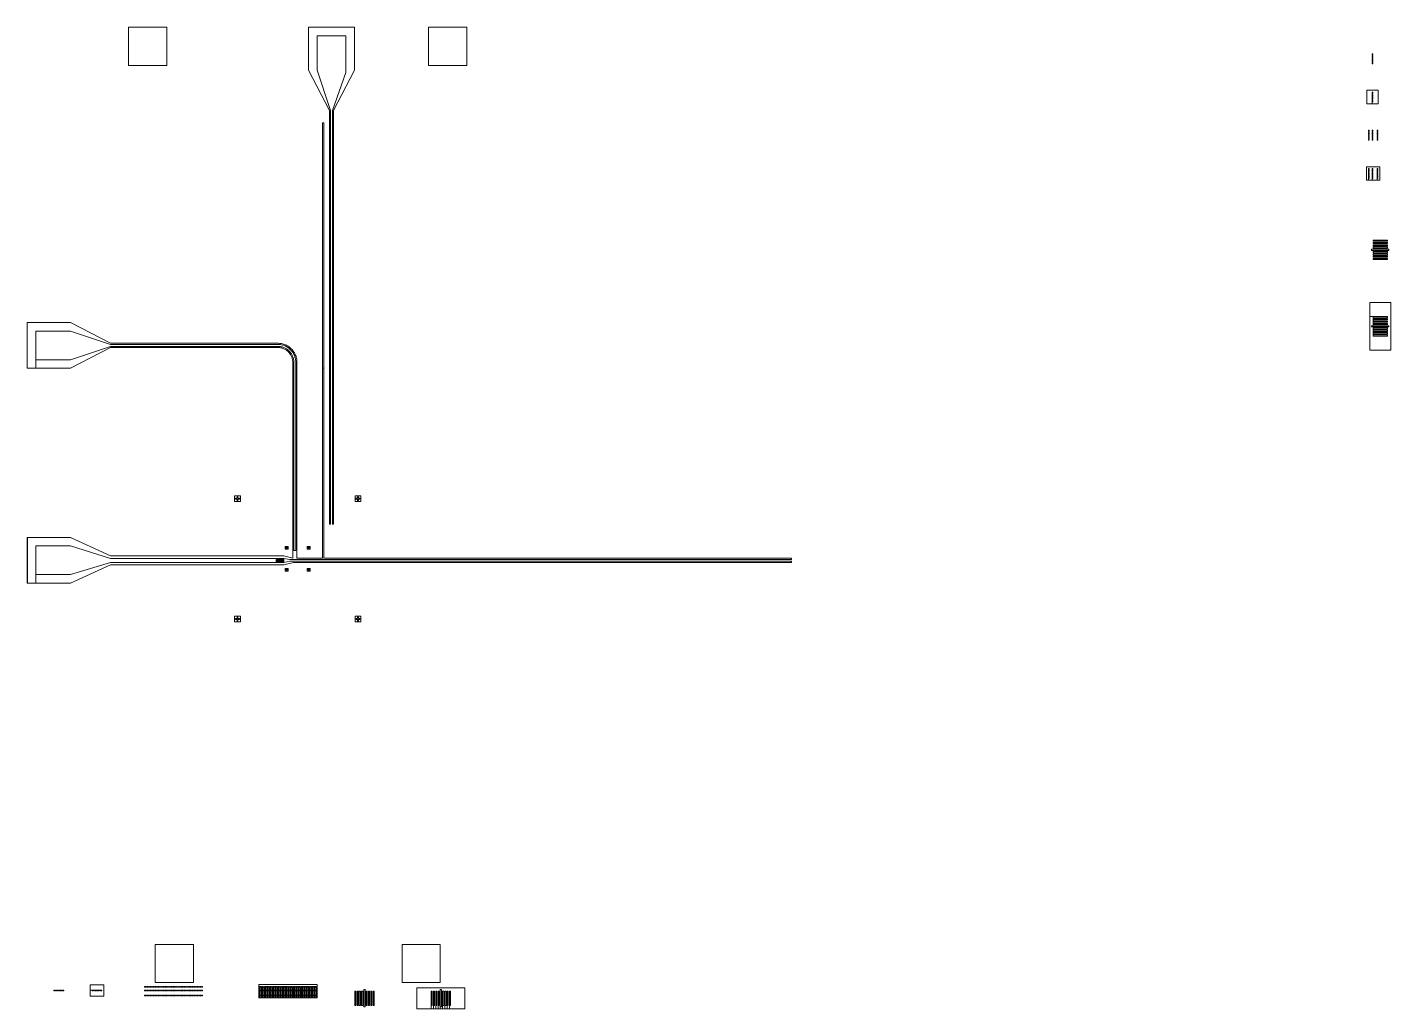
# Model space of a CAD drawing. Extents: x -65500 to 65500, y -72000 to 28218.
# Drawn here: x -37218 to -1532, y 2532 to 28218 of the extents above; entities that cross this region are included whole.
import ezdxf

# ---------------------------------------------------------------- set-up
doc = ezdxf.new("R2010")
doc.units = 0
doc.header["$MEASUREMENT"] = 0
doc.linetypes.add('DCAD_Continuous', pattern=[0])
doc.layers.get('0').update_dxf_attribs({"color": 1, "linetype": 'DCAD_Continuous', "lineweight": 0, "true_color": 0xff0000})

msp = doc.modelspace()

# ---------------------------------------------------------------- linework, layer by layer
at = {"lineweight": 0, "flags": 128}
for points in [[(-34564.895, 27217.5), (-34564.895, 28217.5), (-33564.895, 28217.5), (-33564.895, 27217.5), (-34564.895, 27217.5)], [(-29309.895, 15217.5), (-29309.895, 26042.5), (-29854.895, 27092.5), (-29854.895, 28217.5), (-28654.895, 28217.5), (-28654.895, 27092.5), (-29199.895, 26042.5), (-29199.895, 15217.5), (-29229.895, 15217.5), (-29229.895, 26042.5), (-28879.895, 27037.5), (-28879.895, 27992.5), (-29629.895, 27992.5), (-29629.895, 27092.5), (-29279.895, 26042.5), (-29279.895, 15217.5), (-29309.895, 15217.5)], [(-26714.895, 27217.5), (-26714.895, 28217.5), (-25714.895, 28217.5), (-25714.895, 27217.5), (-26714.895, 27217.5)], [(-2017.5, 27502.5), (-2017.5, 27522.5), (-1997.5, 27522.5), (-1997.5, 27502.5), (-2017.5, 27502.5)], [(-2017.5, 27462.5), (-2017.5, 27482.5), (-1997.5, 27482.5), (-1997.5, 27462.5), (-2017.5, 27462.5)], [(-2017.5, 27422.5), (-2017.5, 27442.5), (-1997.5, 27442.5), (-1997.5, 27422.5), (-2017.5, 27422.5)], [(-2017.5, 27382.5), (-2017.5, 27402.5), (-1997.5, 27402.5), (-1997.5, 27382.5), (-2017.5, 27382.5)], [(-2017.5, 27342.5), (-2017.5, 27362.5), (-1997.5, 27362.5), (-1997.5, 27342.5), (-2017.5, 27342.5)], [(-2017.5, 27302.5), (-2017.5, 27322.5), (-1997.5, 27322.5), (-1997.5, 27302.5), (-2017.5, 27302.5)], [(-2017.5, 27262.5), (-2017.5, 27282.5), (-1997.5, 27282.5), (-1997.5, 27262.5), (-2017.5, 27262.5)], [(-2157.5, 26217.5), (-2157.5, 26567.5), (-1857.5, 26567.5), (-1857.5, 26217.5), (-2017.5, 26217.5), (-2017.5, 26262.5), (-1997.5, 26262.5), (-1997.5, 26282.5), (-2017.5, 26282.5), (-2017.5, 26302.5), (-1997.5, 26302.5), (-1997.5, 26322.5), (-2017.5, 26322.5), (-2017.5, 26342.5), (-1997.5, 26342.5), (-1997.5, 26362.5), (-2017.5, 26362.5), (-2017.5, 26382.5), (-1997.5, 26382.5), (-1997.5, 26402.5), (-2017.5, 26402.5), (-2017.5, 26422.5), (-1997.5, 26422.5), (-1997.5, 26442.5), (-2017.5, 26442.5), (-2017.5, 26462.5), (-1997.5, 26462.5), (-1997.5, 26482.5), (-2017.5, 26482.5), (-2017.5, 26502.5), (-1997.5, 26502.5), (-1997.5, 26522.5), (-2017.5, 26522.5), (-2017.5, 26217.5), (-2157.5, 26217.5)], [(-29489.895, 19292.5), (-29489.895, 25717.5), (-29459.895, 25717.5), (-29459.895, 19292.5), (-29489.895, 19292.5)], [(-2117.5, 25502.5), (-2117.5, 25522.5), (-2097.5, 25522.5), (-2097.5, 25502.5), (-2117.5, 25502.5)], [(-2117.5, 25462.5), (-2117.5, 25482.5), (-2097.5, 25482.5), (-2097.5, 25462.5), (-2117.5, 25462.5)], [(-2117.5, 25422.5), (-2117.5, 25442.5), (-2097.5, 25442.5), (-2097.5, 25422.5), (-2117.5, 25422.5)], [(-2117.5, 25382.5), (-2117.5, 25402.5), (-2097.5, 25402.5), (-2097.5, 25382.5), (-2117.5, 25382.5)], [(-2117.5, 25342.5), (-2117.5, 25362.5), (-2097.5, 25362.5), (-2097.5, 25342.5), (-2117.5, 25342.5)], [(-2017.5, 25502.5), (-2017.5, 25522.5), (-1997.5, 25522.5), (-1997.5, 25502.5), (-2017.5, 25502.5)], [(-2017.5, 25462.5), (-2017.5, 25482.5), (-1997.5, 25482.5), (-1997.5, 25462.5), (-2017.5, 25462.5)], [(-2017.5, 25422.5), (-2017.5, 25442.5), (-1997.5, 25442.5), (-1997.5, 25422.5), (-2017.5, 25422.5)], [(-2017.5, 25382.5), (-2017.5, 25402.5), (-1997.5, 25402.5), (-1997.5, 25382.5), (-2017.5, 25382.5)], [(-2017.5, 25342.5), (-2017.5, 25362.5), (-1997.5, 25362.5), (-1997.5, 25342.5), (-2017.5, 25342.5)], [(-1887.5, 25502.5), (-1887.5, 25522.5), (-1867.5, 25522.5), (-1867.5, 25502.5), (-1887.5, 25502.5)], [(-1887.5, 25462.5), (-1887.5, 25482.5), (-1867.5, 25482.5), (-1867.5, 25462.5), (-1887.5, 25462.5)], [(-1887.5, 25422.5), (-1887.5, 25442.5), (-1867.5, 25442.5), (-1867.5, 25422.5), (-1887.5, 25422.5)], [(-1887.5, 25382.5), (-1887.5, 25402.5), (-1867.5, 25402.5), (-1867.5, 25382.5), (-1887.5, 25382.5)], [(-1887.5, 25342.5), (-1887.5, 25362.5), (-1867.5, 25362.5), (-1867.5, 25342.5), (-1887.5, 25342.5)], [(-2117.5, 25302.5), (-2117.5, 25322.5), (-2097.5, 25322.5), (-2097.5, 25302.5), (-2117.5, 25302.5)], [(-2117.5, 25262.5), (-2117.5, 25282.5), (-2097.5, 25282.5), (-2097.5, 25262.5), (-2117.5, 25262.5)], [(-2017.5, 25302.5), (-2017.5, 25322.5), (-1997.5, 25322.5), (-1997.5, 25302.5), (-2017.5, 25302.5)], [(-2017.5, 25262.5), (-2017.5, 25282.5), (-1997.5, 25282.5), (-1997.5, 25262.5), (-2017.5, 25262.5)], [(-1887.5, 25302.5), (-1887.5, 25322.5), (-1867.5, 25322.5), (-1867.5, 25302.5), (-1887.5, 25302.5)], [(-1887.5, 25262.5), (-1887.5, 25282.5), (-1867.5, 25282.5), (-1867.5, 25262.5), (-1887.5, 25262.5)], [(-2167.5, 24217.5), (-2167.5, 24567.5), (-1817.5, 24567.5), (-1817.5, 24217.5), (-1887.5, 24217.5), (-1887.5, 24262.5), (-1867.5, 24262.5), (-1867.5, 24282.5), (-1887.5, 24282.5), (-1887.5, 24302.5), (-1867.5, 24302.5), (-1867.5, 24322.5), (-1887.5, 24322.5), (-1887.5, 24342.5), (-1867.5, 24342.5), (-1867.5, 24362.5), (-1887.5, 24362.5), (-1887.5, 24382.5), (-1867.5, 24382.5), (-1867.5, 24402.5), (-1887.5, 24402.5), (-1887.5, 24422.5), (-1867.5, 24422.5), (-1867.5, 24442.5), (-1887.5, 24442.5), (-1887.5, 24462.5), (-1867.5, 24462.5), (-1867.5, 24482.5), (-1887.5, 24482.5), (-1887.5, 24502.5), (-1867.5, 24502.5), (-1867.5, 24522.5), (-1887.5, 24522.5), (-1887.5, 24217.5), (-2017.5, 24217.5), (-2017.5, 24262.5), (-1997.5, 24262.5), (-1997.5, 24282.5), (-2017.5, 24282.5), (-2017.5, 24302.5), (-1997.5, 24302.5), (-1997.5, 24322.5), (-2017.5, 24322.5), (-2017.5, 24342.5), (-1997.5, 24342.5), (-1997.5, 24362.5), (-2017.5, 24362.5), (-2017.5, 24382.5), (-1997.5, 24382.5), (-1997.5, 24402.5), (-2017.5, 24402.5), (-2017.5, 24422.5), (-1997.5, 24422.5), (-1997.5, 24442.5), (-2017.5, 24442.5), (-2017.5, 24462.5), (-1997.5, 24462.5), (-1997.5, 24482.5), (-2017.5, 24482.5), (-2017.5, 24502.5), (-1997.5, 24502.5), (-1997.5, 24522.5), (-2017.5, 24522.5), (-2017.5, 24217.5), (-2117.5, 24217.5), (-2117.5, 24262.5), (-2097.5, 24262.5), (-2097.5, 24282.5), (-2117.5, 24282.5), (-2117.5, 24302.5), (-2097.5, 24302.5), (-2097.5, 24322.5), (-2117.5, 24322.5), (-2117.5, 24342.5), (-2097.5, 24342.5), (-2097.5, 24362.5), (-2117.5, 24362.5), (-2117.5, 24382.5), (-2097.5, 24382.5), (-2097.5, 24402.5), (-2117.5, 24402.5), (-2117.5, 24422.5), (-2097.5, 24422.5), (-2097.5, 24442.5), (-2117.5, 24442.5), (-2117.5, 24462.5), (-2097.5, 24462.5), (-2097.5, 24482.5), (-2117.5, 24482.5), (-2117.5, 24502.5), (-2097.5, 24502.5), (-2097.5, 24522.5), (-2117.5, 24522.5), (-2117.5, 24217.5), (-2167.5, 24217.5)], [(-1995, 22617.5), (-1995, 22647.5), (-1620, 22647.5), (-1620, 22617.5), (-1995, 22617.5)], [(-1995, 22557.5), (-1995, 22587.5), (-1620, 22587.5), (-1620, 22557.5), (-1995, 22557.5)], [(-1995, 22497.5), (-1995, 22527.5), (-1620, 22527.5), (-1620, 22497.5), (-1995, 22497.5)], [(-2032.5, 22377.5), (-2032.5, 22407.5), (-1582.5, 22407.5), (-1582.5, 22377.5), (-2032.5, 22377.5)], [(-1995, 22437.5), (-1995, 22467.5), (-1620, 22467.5), (-1620, 22437.5), (-1995, 22437.5)], [(-1995, 22317.5), (-1995, 22347.5), (-1620, 22347.5), (-1620, 22317.5), (-1995, 22317.5)], [(-1995, 22257.5), (-1995, 22287.5), (-1620, 22287.5), (-1620, 22257.5), (-1995, 22257.5)], [(-1995, 22197.5), (-1995, 22227.5), (-1620, 22227.5), (-1620, 22197.5), (-1995, 22197.5)], [(-1995, 22137.5), (-1995, 22167.5), (-1620, 22167.5), (-1620, 22137.5), (-1995, 22137.5)], [(-2082.5, 19767.5), (-2082.5, 20647.5), (-1995, 20647.5), (-1995, 20407.5), (-2032.5, 20407.5), (-2032.5, 20377.5), (-1995, 20377.5), (-1995, 20137.5), (-1620, 20137.5), (-1620, 20167.5), (-1995, 20167.5), (-1995, 20197.5), (-1620, 20197.5), (-1620, 20227.5), (-1995, 20227.5), (-1995, 20257.5), (-1620, 20257.5), (-1620, 20287.5), (-1995, 20287.5), (-1995, 20317.5), (-1620, 20317.5), (-1620, 20347.5), (-1995, 20347.5), (-1995, 20377.5), (-1582.5, 20377.5), (-1582.5, 20407.5), (-1995, 20407.5), (-1995, 20437.5), (-1620, 20437.5), (-1620, 20467.5), (-1995, 20467.5), (-1995, 20497.5), (-1620, 20497.5), (-1620, 20527.5), (-1995, 20527.5), (-1995, 20557.5), (-1620, 20557.5), (-1620, 20587.5), (-1995, 20587.5), (-1995, 20617.5), (-1620, 20617.5), (-1620, 20647.5), (-2082.5, 20647.5), (-2082.5, 21017.5), (-1532.5, 21017.5), (-1532.5, 19767.5), (-2082.5, 19767.5)], [(-37217.5, 19292.5), (-37217.5, 20492.5), (-36089.895, 20492.5), (-35039.895, 19947.5), (-30664.895, 19947.5), (-30640.27, 19947.445), (-30613.705, 19945.715), (-30587.27, 19942.565), (-30561.04, 19938.02), (-30535.09, 19932.08), (-30509.495, 19924.77), (-30484.32, 19916.105), (-30459.645, 19906.12), (-30435.54, 19894.83), (-30412.065, 19882.27), (-30389.295, 19868.485), (-30367.29, 19853.505), (-30346.11, 19837.375), (-30325.82, 19820.14), (-30306.48, 19801.85), (-30288.14, 19782.56), (-30270.85, 19762.315), (-30254.66, 19741.18), (-30239.62, 19719.215), (-30225.77, 19696.485), (-30213.155, 19673.045), (-30201.8, 19648.965), (-30191.74, 19624.32), (-30183.01, 19599.17), (-30175.63, 19573.595), (-30169.625, 19547.66), (-30165.005, 19521.44), (-30161.785, 19495.015), (-30159.98, 19468.46), (-30159.895, 19442.5), (-30159.895, 19292.5), (-30189.895, 19292.5), (-30189.895, 19437.5), (-30190.03, 19462.525), (-30191.495, 19487.505), (-30194.285, 19512.37), (-30198.4, 19537.055), (-30203.82, 19561.485), (-30210.53, 19585.59), (-30218.52, 19609.305), (-30227.755, 19632.56), (-30238.215, 19655.29), (-30249.875, 19677.435), (-30262.69, 19698.925), (-30276.635, 19719.7), (-30291.665, 19739.71), (-30307.74, 19758.885), (-30324.81, 19777.18), (-30342.835, 19794.545), (-30361.75, 19810.92), (-30381.515, 19826.265), (-30402.07, 19840.54), (-30423.355, 19853.7), (-30445.31, 19865.71), (-30467.87, 19876.53), (-30490.975, 19886.135), (-30514.56, 19894.5), (-30538.555, 19901.595), (-30562.895, 19907.405), (-30587.51, 19911.91), (-30612.33, 19915.1), (-30637.285, 19916.96), (-30659.895, 19917.5), (-35039.895, 19917.5), (-36089.895, 20267.5), (-36989.895, 20267.5), (-36989.895, 19292.5), (-37217.5, 19292.5)], [(-36989.895, 19292.5), (-36989.895, 19517.5), (-36089.895, 19517.5), (-35039.895, 19867.5), (-30659.895, 19867.5), (-30638.6, 19866.965), (-30616.305, 19865.245), (-30594.135, 19862.34), (-30572.15, 19858.255), (-30550.415, 19853.01), (-30528.985, 19846.615), (-30507.93, 19839.09), (-30487.305, 19830.455), (-30467.165, 19820.73), (-30447.575, 19809.95), (-30428.585, 19798.145), (-30410.25, 19785.34), (-30392.625, 19771.585), (-30375.755, 19756.905), (-30359.69, 19741.35), (-30344.475, 19724.96), (-30330.155, 19707.79), (-30316.77, 19689.875), (-30304.355, 19671.275), (-30292.95, 19652.045), (-30282.585, 19632.23), (-30273.285, 19611.895), (-30265.085, 19591.09), (-30258, 19569.88), (-30252.055, 19548.325), (-30247.27, 19526.48), (-30243.65, 19504.415), (-30241.21, 19482.185), (-30239.96, 19459.86), (-30239.895, 19437.5), (-30239.895, 19292.5), (-30269.895, 19292.5), (-30269.895, 19437.5), (-30269.92, 19458.62), (-30271.085, 19479.71), (-30273.39, 19500.705), (-30276.83, 19521.545), (-30281.395, 19542.17), (-30287.07, 19562.515), (-30293.835, 19582.525), (-30301.675, 19602.14), (-30310.565, 19621.3), (-30320.48, 19639.95), (-30331.39, 19658.035), (-30343.26, 19675.505), (-30356.06, 19692.305), (-30369.755, 19708.39), (-30384.295, 19723.705), (-30399.645, 19738.215), (-30415.76, 19751.87), (-30432.59, 19764.635), (-30450.085, 19776.47), (-30468.195, 19787.34), (-30486.865, 19797.21), (-30506.045, 19806.06), (-30525.675, 19813.855), (-30545.7, 19820.58), (-30566.06, 19826.205), (-30586.69, 19830.725), (-30607.54, 19834.12), (-30628.54, 19836.38), (-30649.63, 19837.5), (-35039.895, 19837.5), (-36089.895, 19292.5), (-36989.895, 19292.5)], [(-37214.895, 13667.5), (-37214.895, 14867.5), (-36089.895, 14867.5), (-35039.895, 14382.5), (-30499.895, 14382.5), (-30269.895, 14322.5), (-30269.895, 19292.5), (-30239.895, 19292.5), (-30239.895, 14522.5), (-30189.895, 14522.5), (-30189.895, 19292.5), (-30159.895, 19292.5), (-30159.895, 14322.5), (-29489.895, 14322.5), (-29489.895, 19292.5), (-29459.895, 19292.5), (-29459.895, 14322.5), (-17217.5, 14322.5), (-17217.5, 14292.5), (-30349.895, 14292.5), (-30499.895, 14317.5), (-30689.895, 14317.5), (-30689.895, 14302.5), (-30499.895, 14302.5), (-30499.895, 14257.5), (-30689.895, 14257.5), (-30689.895, 14242.5), (-30499.895, 14242.5), (-30499.895, 14212.5), (-30349.895, 14242.5), (-17217.5, 14242.5), (-17217.5, 14212.5), (-30249.895, 14212.5), (-30499.895, 14147.5), (-35039.895, 14147.5), (-36089.895, 13667.5), (-36989.895, 13667.5), (-36989.895, 13892.5), (-36089.895, 13892.5), (-35039.895, 14212.5), (-30514.895, 14212.5), (-30514.895, 14227.5), (-30704.895, 14227.5), (-30704.895, 14272.5), (-30514.895, 14272.5), (-30514.895, 14287.5), (-30704.895, 14287.5), (-30704.895, 14317.5), (-35039.895, 14317.5), (-36089.895, 14642.5), (-36989.895, 14642.5), (-36989.895, 13667.5), (-37214.895, 13667.5)], [(-31789.895, 15807.5), (-31789.895, 15957.5), (-31639.895, 15957.5), (-31639.895, 15807.5), (-31727.395, 15807.5), (-31727.395, 15832.5), (-31702.395, 15832.5), (-31702.395, 15870), (-31664.895, 15870), (-31664.895, 15895), (-31702.395, 15895), (-31702.395, 15932.5), (-31727.395, 15932.5), (-31727.395, 15895), (-31764.895, 15895), (-31764.895, 15870), (-31727.395, 15870), (-31727.395, 15807.5), (-31789.895, 15807.5)], [(-28639.895, 15807.5), (-28639.895, 15957.5), (-28489.895, 15957.5), (-28489.895, 15807.5), (-28577.395, 15807.5), (-28577.395, 15832.5), (-28552.395, 15832.5), (-28552.395, 15870), (-28514.895, 15870), (-28514.895, 15895), (-28552.395, 15895), (-28552.395, 15932.5), (-28577.395, 15932.5), (-28577.395, 15895), (-28614.895, 15895), (-28614.895, 15870), (-28577.395, 15870), (-28577.395, 15807.5), (-28639.895, 15807.5)], [(-37217.5, 13667.5), (-37217.5, 14867.5), (-37214.895, 14867.5), (-37214.895, 13667.5), (-37217.5, 13667.5)], [(-30464.895, 14557.5), (-30464.895, 14632.5), (-30389.895, 14632.5), (-30389.895, 14557.5), (-30432.395, 14557.5), (-30432.395, 14570), (-30422.395, 14570), (-30422.395, 14590), (-30402.395, 14590), (-30402.395, 14600), (-30422.395, 14600), (-30422.395, 14620), (-30432.395, 14620), (-30432.395, 14600), (-30452.395, 14600), (-30452.395, 14590), (-30432.395, 14590), (-30432.395, 14557.5), (-30464.895, 14557.5)], [(-29889.895, 14557.5), (-29889.895, 14632.5), (-29814.895, 14632.5), (-29814.895, 14557.5), (-29857.395, 14557.5), (-29857.395, 14570), (-29847.395, 14570), (-29847.395, 14590), (-29827.395, 14590), (-29827.395, 14600), (-29847.395, 14600), (-29847.395, 14620), (-29857.395, 14620), (-29857.395, 14600), (-29877.395, 14600), (-29877.395, 14590), (-29857.395, 14590), (-29857.395, 14557.5), (-29889.895, 14557.5)], [(-30464.895, 13982.5), (-30464.895, 14057.5), (-30389.895, 14057.5), (-30389.895, 13982.5), (-30432.395, 13982.5), (-30432.395, 13995), (-30422.395, 13995), (-30422.395, 14015), (-30402.395, 14015), (-30402.395, 14025), (-30422.395, 14025), (-30422.395, 14045), (-30432.395, 14045), (-30432.395, 14025), (-30452.395, 14025), (-30452.395, 14015), (-30432.395, 14015), (-30432.395, 13982.5), (-30464.895, 13982.5)], [(-29889.895, 13982.5), (-29889.895, 14057.5), (-29814.895, 14057.5), (-29814.895, 13982.5), (-29857.395, 13982.5), (-29857.395, 13995), (-29847.395, 13995), (-29847.395, 14015), (-29827.395, 14015), (-29827.395, 14025), (-29847.395, 14025), (-29847.395, 14045), (-29857.395, 14045), (-29857.395, 14025), (-29877.395, 14025), (-29877.395, 14015), (-29857.395, 14015), (-29857.395, 13982.5), (-29889.895, 13982.5)], [(-31789.88, 12657.5), (-31789.895, 12807.5), (-31639.895, 12807.5), (-31639.895, 12657.5), (-31727.395, 12657.5), (-31727.395, 12682.5), (-31702.395, 12682.5), (-31702.395, 12720), (-31664.895, 12720), (-31664.895, 12745), (-31702.395, 12745), (-31702.395, 12782.5), (-31727.395, 12782.5), (-31727.395, 12745), (-31764.895, 12745), (-31764.895, 12720), (-31727.395, 12720), (-31727.395, 12657.5), (-31789.88, 12657.5)], [(-28639.895, 12657.5), (-28639.895, 12807.5), (-28489.895, 12807.5), (-28489.895, 12657.5), (-28577.395, 12657.5), (-28577.395, 12680), (-28552.395, 12680), (-28552.395, 12720), (-28514.895, 12720), (-28514.895, 12745), (-28552.395, 12745), (-28552.395, 12782.5), (-28577.395, 12782.5), (-28577.395, 12745), (-28612.395, 12745), (-28612.395, 12720), (-28577.395, 12720), (-28577.395, 12657.5), (-28639.895, 12657.5)], [(-33869.895, 3217.5), (-33869.895, 4217.5), (-32869.895, 4217.5), (-32869.895, 3217.5), (-33869.895, 3217.5)], [(-27409.895, 3217.5), (-27409.895, 4217.5), (-26409.895, 4217.5), (-26409.895, 3217.5), (-27409.895, 3217.5)], [(-36522.5, 2997.5), (-36522.5, 3017.5), (-36502.5, 3017.5), (-36502.5, 2997.5), (-36522.5, 2997.5)], [(-36482.5, 2997.5), (-36482.5, 3017.5), (-36462.5, 3017.5), (-36462.5, 2997.5), (-36482.5, 2997.5)], [(-36442.5, 2997.5), (-36442.5, 3017.5), (-36422.5, 3017.5), (-36422.5, 2997.5), (-36442.5, 2997.5)], [(-36402.5, 2997.5), (-36402.5, 3017.5), (-36382.5, 3017.5), (-36382.5, 2997.5), (-36402.5, 2997.5)], [(-36362.5, 2997.5), (-36362.5, 3017.5), (-36342.5, 3017.5), (-36342.5, 2997.5), (-36362.5, 2997.5)], [(-36322.5, 2997.5), (-36322.5, 3017.5), (-36302.5, 3017.5), (-36302.5, 2997.5), (-36322.5, 2997.5)], [(-36282.5, 2997.5), (-36282.5, 3017.5), (-36262.5, 3017.5), (-36262.5, 2997.5), (-36282.5, 2997.5)], [(-35567.5, 2857.5), (-35567.5, 3017.5), (-35522.5, 3017.5), (-35522.5, 2997.5), (-35502.5, 2997.5), (-35502.5, 3017.5), (-35482.5, 3017.5), (-35482.5, 2997.5), (-35462.5, 2997.5), (-35462.5, 3017.5), (-35442.5, 3017.5), (-35442.5, 2997.5), (-35422.5, 2997.5), (-35422.5, 3017.5), (-35402.5, 3017.5), (-35402.5, 2997.5), (-35382.5, 2997.5), (-35382.5, 3017.5), (-35362.5, 3017.5), (-35362.5, 2997.5), (-35342.5, 2997.5), (-35342.5, 3017.5), (-35322.5, 3017.5), (-35322.5, 2997.5), (-35302.5, 2997.5), (-35302.5, 3017.5), (-35282.5, 3017.5), (-35282.5, 2997.5), (-35262.5, 2997.5), (-35262.5, 3017.5), (-35567.5, 3017.5), (-35567.5, 3157.5), (-35217.5, 3157.5), (-35217.5, 2857.5), (-35567.5, 2857.5)], [(-34150, 3097.5), (-34150, 3117.5), (-34135, 3117.5), (-34135, 3097.5), (-34150, 3097.5)], [(-34150, 2997.5), (-34150, 3017.5), (-34135, 3017.5), (-34135, 2997.5), (-34150, 2997.5)], [(-34150, 2867.5), (-34150, 2887.5), (-34135, 2887.5), (-34135, 2867.5), (-34150, 2867.5)], [(-34120, 3097.5), (-34120, 3117.5), (-34105, 3117.5), (-34105, 3097.5), (-34120, 3097.5)], [(-34120, 2997.5), (-34120, 3017.5), (-34105, 3017.5), (-34105, 2997.5), (-34120, 2997.5)], [(-34120, 2867.5), (-34120, 2887.5), (-34105, 2887.5), (-34105, 2867.5), (-34120, 2867.5)], [(-34090, 3097.5), (-34090, 3117.5), (-34075, 3117.5), (-34075, 3097.5), (-34090, 3097.5)], [(-34090, 2997.5), (-34090, 3017.5), (-34075, 3017.5), (-34075, 2997.5), (-34090, 2997.5)], [(-34090, 2867.5), (-34090, 2887.5), (-34075, 2887.5), (-34075, 2867.5), (-34090, 2867.5)], [(-34060, 3097.5), (-34060, 3117.5), (-34045, 3117.5), (-34045, 3097.5), (-34060, 3097.5)], [(-34060, 2997.5), (-34060, 3017.5), (-34045, 3017.5), (-34045, 2997.5), (-34060, 2997.5)], [(-34060, 2867.5), (-34060, 2887.5), (-34045, 2887.5), (-34045, 2867.5), (-34060, 2867.5)], [(-34030, 3097.5), (-34030, 3117.5), (-34015, 3117.5), (-34015, 3097.5), (-34030, 3097.5)], [(-34030, 2997.5), (-34030, 3017.5), (-34015, 3017.5), (-34015, 2997.5), (-34030, 2997.5)], [(-34030, 2867.5), (-34030, 2887.5), (-34015, 2887.5), (-34015, 2867.5), (-34030, 2867.5)], [(-34000, 3097.5), (-34000, 3117.5), (-33985, 3117.5), (-33985, 3097.5), (-34000, 3097.5)], [(-34000, 2997.5), (-34000, 3017.5), (-33985, 3017.5), (-33985, 2997.5), (-34000, 2997.5)], [(-34000, 2867.5), (-34000, 2887.5), (-33985, 2887.5), (-33985, 2867.5), (-34000, 2867.5)], [(-33970, 3097.5), (-33970, 3117.5), (-33955, 3117.5), (-33955, 3097.5), (-33970, 3097.5)], [(-33970, 2997.5), (-33970, 3017.5), (-33955, 3017.5), (-33955, 2997.5), (-33970, 2997.5)], [(-33970, 2867.5), (-33970, 2887.5), (-33955, 2887.5), (-33955, 2867.5), (-33970, 2867.5)], [(-33940, 3097.5), (-33940, 3117.5), (-33925, 3117.5), (-33925, 3097.5), (-33940, 3097.5)], [(-33940, 2997.5), (-33940, 3017.5), (-33925, 3017.5), (-33925, 2997.5), (-33940, 2997.5)], [(-33940, 2867.5), (-33940, 2887.5), (-33925, 2887.5), (-33925, 2867.5), (-33940, 2867.5)], [(-33910, 3097.5), (-33910, 3117.5), (-33895, 3117.5), (-33895, 3097.5), (-33910, 3097.5)], [(-33910, 2997.5), (-33910, 3017.5), (-33895, 3017.5), (-33895, 2997.5), (-33910, 2997.5)], [(-33910, 2867.5), (-33910, 2887.5), (-33895, 2887.5), (-33895, 2867.5), (-33910, 2867.5)], [(-33880, 3097.5), (-33880, 3117.5), (-33865, 3117.5), (-33865, 3097.5), (-33880, 3097.5)], [(-33880, 2997.5), (-33880, 3017.5), (-33865, 3017.5), (-33865, 2997.5), (-33880, 2997.5)], [(-33880, 2867.5), (-33880, 2887.5), (-33865, 2887.5), (-33865, 2867.5), (-33880, 2867.5)], [(-33850, 3097.5), (-33850, 3117.5), (-33835, 3117.5), (-33835, 3097.5), (-33850, 3097.5)], [(-33850, 2997.5), (-33850, 3017.5), (-33835, 3017.5), (-33835, 2997.5), (-33850, 2997.5)], [(-33850, 2867.5), (-33850, 2887.5), (-33835, 2887.5), (-33835, 2867.5), (-33850, 2867.5)], [(-33820, 3097.5), (-33820, 3117.5), (-33805, 3117.5), (-33805, 3097.5), (-33820, 3097.5)], [(-33820, 2997.5), (-33820, 3017.5), (-33805, 3017.5), (-33805, 2997.5), (-33820, 2997.5)], [(-33820, 2867.5), (-33820, 2887.5), (-33805, 2887.5), (-33805, 2867.5), (-33820, 2867.5)], [(-33790, 3097.5), (-33790, 3117.5), (-33775, 3117.5), (-33775, 3097.5), (-33790, 3097.5)], [(-33790, 2997.5), (-33790, 3017.5), (-33775, 3017.5), (-33775, 2997.5), (-33790, 2997.5)], [(-33790, 2867.5), (-33790, 2887.5), (-33775, 2887.5), (-33775, 2867.5), (-33790, 2867.5)], [(-33760, 3097.5), (-33760, 3117.5), (-33745, 3117.5), (-33745, 3097.5), (-33760, 3097.5)], [(-33760, 2997.5), (-33760, 3017.5), (-33745, 3017.5), (-33745, 2997.5), (-33760, 2997.5)], [(-33760, 2867.5), (-33760, 2887.5), (-33745, 2887.5), (-33745, 2867.5), (-33760, 2867.5)], [(-33730, 3097.5), (-33730, 3117.5), (-33715, 3117.5), (-33715, 3097.5), (-33730, 3097.5)], [(-33730, 2997.5), (-33730, 3017.5), (-33715, 3017.5), (-33715, 2997.5), (-33730, 2997.5)], [(-33730, 2867.5), (-33730, 2887.5), (-33715, 2887.5), (-33715, 2867.5), (-33730, 2867.5)], [(-33700, 3097.5), (-33700, 3117.5), (-33685, 3117.5), (-33685, 3097.5), (-33700, 3097.5)], [(-33700, 2997.5), (-33700, 3017.5), (-33685, 3017.5), (-33685, 2997.5), (-33700, 2997.5)], [(-33700, 2867.5), (-33700, 2887.5), (-33685, 2887.5), (-33685, 2867.5), (-33700, 2867.5)], [(-33670, 3097.5), (-33670, 3117.5), (-33655, 3117.5), (-33655, 3097.5), (-33670, 3097.5)], [(-33670, 2997.5), (-33670, 3017.5), (-33655, 3017.5), (-33655, 2997.5), (-33670, 2997.5)], [(-33670, 2867.5), (-33670, 2887.5), (-33655, 2887.5), (-33655, 2867.5), (-33670, 2867.5)], [(-33640, 3097.5), (-33640, 3117.5), (-33625, 3117.5), (-33625, 3097.5), (-33640, 3097.5)], [(-33640, 2997.5), (-33640, 3017.5), (-33625, 3017.5), (-33625, 2997.5), (-33640, 2997.5)], [(-33640, 2867.5), (-33640, 2887.5), (-33625, 2887.5), (-33625, 2867.5), (-33640, 2867.5)], [(-33610, 3097.5), (-33610, 3117.5), (-33595, 3117.5), (-33595, 3097.5), (-33610, 3097.5)], [(-33610, 2997.5), (-33610, 3017.5), (-33595, 3017.5), (-33595, 2997.5), (-33610, 2997.5)], [(-33610, 2867.5), (-33610, 2887.5), (-33595, 2887.5), (-33595, 2867.5), (-33610, 2867.5)], [(-33580, 3097.5), (-33580, 3117.5), (-33565, 3117.5), (-33565, 3097.5), (-33580, 3097.5)], [(-33580, 2997.5), (-33580, 3017.5), (-33565, 3017.5), (-33565, 2997.5), (-33580, 2997.5)], [(-33580, 2867.5), (-33580, 2887.5), (-33565, 2887.5), (-33565, 2867.5), (-33580, 2867.5)], [(-33550, 3097.5), (-33550, 3117.5), (-33535, 3117.5), (-33535, 3097.5), (-33550, 3097.5)], [(-33550, 2997.5), (-33550, 3017.5), (-33535, 3017.5), (-33535, 2997.5), (-33550, 2997.5)], [(-33550, 2867.5), (-33550, 2887.5), (-33535, 2887.5), (-33535, 2867.5), (-33550, 2867.5)], [(-33520, 3097.5), (-33520, 3117.5), (-33505, 3117.5), (-33505, 3097.5), (-33520, 3097.5)], [(-33520, 2997.5), (-33520, 3017.5), (-33505, 3017.5), (-33505, 2997.5), (-33520, 2997.5)], [(-33520, 2867.5), (-33520, 2887.5), (-33505, 2887.5), (-33505, 2867.5), (-33520, 2867.5)], [(-33490, 3097.5), (-33490, 3117.5), (-33475, 3117.5), (-33475, 3097.5), (-33490, 3097.5)], [(-33490, 2997.5), (-33490, 3017.5), (-33475, 3017.5), (-33475, 2997.5), (-33490, 2997.5)], [(-33490, 2867.5), (-33490, 2887.5), (-33475, 2887.5), (-33475, 2867.5), (-33490, 2867.5)], [(-33460, 3097.5), (-33460, 3117.5), (-33445, 3117.5), (-33445, 3097.5), (-33460, 3097.5)], [(-33460, 2997.5), (-33460, 3017.5), (-33445, 3017.5), (-33445, 2997.5), (-33460, 2997.5)], [(-33460, 2867.5), (-33460, 2887.5), (-33445, 2887.5), (-33445, 2867.5), (-33460, 2867.5)], [(-33430, 3097.5), (-33430, 3117.5), (-33415, 3117.5), (-33415, 3097.5), (-33430, 3097.5)], [(-33430, 2997.5), (-33430, 3017.5), (-33415, 3017.5), (-33415, 2997.5), (-33430, 2997.5)], [(-33430, 2867.5), (-33430, 2887.5), (-33415, 2887.5), (-33415, 2867.5), (-33430, 2867.5)], [(-33400, 3097.5), (-33400, 3117.5), (-33385, 3117.5), (-33385, 3097.5), (-33400, 3097.5)], [(-33400, 2997.5), (-33400, 3017.5), (-33385, 3017.5), (-33385, 2997.5), (-33400, 2997.5)], [(-33400, 2867.5), (-33400, 2887.5), (-33385, 2887.5), (-33385, 2867.5), (-33400, 2867.5)], [(-33370, 3097.5), (-33370, 3117.5), (-33355, 3117.5), (-33355, 3097.5), (-33370, 3097.5)], [(-33370, 2997.5), (-33370, 3017.5), (-33355, 3017.5), (-33355, 2997.5), (-33370, 2997.5)], [(-33370, 2867.5), (-33370, 2887.5), (-33355, 2887.5), (-33355, 2867.5), (-33370, 2867.5)], [(-33340, 3097.5), (-33340, 3117.5), (-33325, 3117.5), (-33325, 3097.5), (-33340, 3097.5)], [(-33340, 2997.5), (-33340, 3017.5), (-33325, 3017.5), (-33325, 2997.5), (-33340, 2997.5)], [(-33340, 2867.5), (-33340, 2887.5), (-33325, 2887.5), (-33325, 2867.5), (-33340, 2867.5)], [(-33310, 3097.5), (-33310, 3117.5), (-33295, 3117.5), (-33295, 3097.5), (-33310, 3097.5)], [(-33310, 2997.5), (-33310, 3017.5), (-33295, 3017.5), (-33295, 2997.5), (-33310, 2997.5)], [(-33310, 2867.5), (-33310, 2887.5), (-33295, 2887.5), (-33295, 2867.5), (-33310, 2867.5)], [(-33280, 3097.5), (-33280, 3117.5), (-33265, 3117.5), (-33265, 3097.5), (-33280, 3097.5)], [(-33280, 2997.5), (-33280, 3017.5), (-33265, 3017.5), (-33265, 2997.5), (-33280, 2997.5)], [(-33280, 2867.5), (-33280, 2887.5), (-33265, 2887.5), (-33265, 2867.5), (-33280, 2867.5)], [(-33250, 3097.5), (-33250, 3117.5), (-33235, 3117.5), (-33235, 3097.5), (-33250, 3097.5)], [(-33250, 2997.5), (-33250, 3017.5), (-33235, 3017.5), (-33235, 2997.5), (-33250, 2997.5)], [(-33250, 2867.5), (-33250, 2887.5), (-33235, 2887.5), (-33235, 2867.5), (-33250, 2867.5)], [(-33220, 3097.5), (-33220, 3117.5), (-33205, 3117.5), (-33205, 3097.5), (-33220, 3097.5)], [(-33220, 2997.5), (-33220, 3017.5), (-33205, 3017.5), (-33205, 2997.5), (-33220, 2997.5)], [(-33220, 2867.5), (-33220, 2887.5), (-33205, 2887.5), (-33205, 2867.5), (-33220, 2867.5)], [(-33190, 3097.5), (-33190, 3117.5), (-33175, 3117.5), (-33175, 3097.5), (-33190, 3097.5)], [(-33190, 2997.5), (-33190, 3017.5), (-33175, 3017.5), (-33175, 2997.5), (-33190, 2997.5)], [(-33190, 2867.5), (-33190, 2887.5), (-33175, 2887.5), (-33175, 2867.5), (-33190, 2867.5)], [(-33160, 3097.5), (-33160, 3117.5), (-33145, 3117.5), (-33145, 3097.5), (-33160, 3097.5)], [(-33160, 2997.5), (-33160, 3017.5), (-33145, 3017.5), (-33145, 2997.5), (-33160, 2997.5)], [(-33160, 2867.5), (-33160, 2887.5), (-33145, 2887.5), (-33145, 2867.5), (-33160, 2867.5)], [(-33130, 3097.5), (-33130, 3117.5), (-33115, 3117.5), (-33115, 3097.5), (-33130, 3097.5)], [(-33130, 2997.5), (-33130, 3017.5), (-33115, 3017.5), (-33115, 2997.5), (-33130, 2997.5)], [(-33130, 2867.5), (-33130, 2887.5), (-33115, 2887.5), (-33115, 2867.5), (-33130, 2867.5)], [(-33100, 3097.5), (-33100, 3117.5), (-33085, 3117.5), (-33085, 3097.5), (-33100, 3097.5)], [(-33100, 2997.5), (-33100, 3017.5), (-33085, 3017.5), (-33085, 2997.5), (-33100, 2997.5)], [(-33100, 2867.5), (-33100, 2887.5), (-33085, 2887.5), (-33085, 2867.5), (-33100, 2867.5)], [(-33070, 3097.5), (-33070, 3117.5), (-33055, 3117.5), (-33055, 3097.5), (-33070, 3097.5)], [(-33070, 2997.5), (-33070, 3017.5), (-33055, 3017.5), (-33055, 2997.5), (-33070, 2997.5)], [(-33070, 2867.5), (-33070, 2887.5), (-33055, 2887.5), (-33055, 2867.5), (-33070, 2867.5)], [(-33040, 3097.5), (-33040, 3117.5), (-33025, 3117.5), (-33025, 3097.5), (-33040, 3097.5)], [(-33040, 2997.5), (-33040, 3017.5), (-33025, 3017.5), (-33025, 2997.5), (-33040, 2997.5)], [(-33040, 2867.5), (-33040, 2887.5), (-33025, 2887.5), (-33025, 2867.5), (-33040, 2867.5)], [(-33010, 3097.5), (-33010, 3117.5), (-32995, 3117.5), (-32995, 3097.5), (-33010, 3097.5)], [(-33010, 2997.5), (-33010, 3017.5), (-32995, 3017.5), (-32995, 2997.5), (-33010, 2997.5)], [(-33010, 2867.5), (-33010, 2887.5), (-32995, 2887.5), (-32995, 2867.5), (-33010, 2867.5)], [(-32980, 3097.5), (-32980, 3117.5), (-32965, 3117.5), (-32965, 3097.5), (-32980, 3097.5)], [(-32980, 2997.5), (-32980, 3017.5), (-32965, 3017.5), (-32965, 2997.5), (-32980, 2997.5)], [(-32980, 2867.5), (-32980, 2887.5), (-32965, 2887.5), (-32965, 2867.5), (-32980, 2867.5)], [(-32950, 3097.5), (-32950, 3117.5), (-32935, 3117.5), (-32935, 3097.5), (-32950, 3097.5)], [(-32950, 2997.5), (-32950, 3017.5), (-32935, 3017.5), (-32935, 2997.5), (-32950, 2997.5)], [(-32950, 2867.5), (-32950, 2887.5), (-32935, 2887.5), (-32935, 2867.5), (-32950, 2867.5)], [(-32920, 3097.5), (-32920, 3117.5), (-32905, 3117.5), (-32905, 3097.5), (-32920, 3097.5)], [(-32920, 2997.5), (-32920, 3017.5), (-32905, 3017.5), (-32905, 2997.5), (-32920, 2997.5)], [(-32920, 2867.5), (-32920, 2887.5), (-32905, 2887.5), (-32905, 2867.5), (-32920, 2867.5)], [(-32890, 3097.5), (-32890, 3117.5), (-32875, 3117.5), (-32875, 3097.5), (-32890, 3097.5)], [(-32890, 2997.5), (-32890, 3017.5), (-32875, 3017.5), (-32875, 2997.5), (-32890, 2997.5)], [(-32890, 2867.5), (-32890, 2887.5), (-32875, 2887.5), (-32875, 2867.5), (-32890, 2867.5)], [(-32860, 3097.5), (-32860, 3117.5), (-32845, 3117.5), (-32845, 3097.5), (-32860, 3097.5)], [(-32860, 2997.5), (-32860, 3017.5), (-32845, 3017.5), (-32845, 2997.5), (-32860, 2997.5)], [(-32860, 2867.5), (-32860, 2887.5), (-32845, 2887.5), (-32845, 2867.5), (-32860, 2867.5)], [(-32830, 3097.5), (-32830, 3117.5), (-32815, 3117.5), (-32815, 3097.5), (-32830, 3097.5)], [(-32830, 2997.5), (-32830, 3017.5), (-32815, 3017.5), (-32815, 2997.5), (-32830, 2997.5)], [(-32830, 2867.5), (-32830, 2887.5), (-32815, 2887.5), (-32815, 2867.5), (-32830, 2867.5)], [(-32800, 3097.5), (-32800, 3117.5), (-32785, 3117.5), (-32785, 3097.5), (-32800, 3097.5)], [(-32800, 2997.5), (-32800, 3017.5), (-32785, 3017.5), (-32785, 2997.5), (-32800, 2997.5)], [(-32800, 2867.5), (-32800, 2887.5), (-32785, 2887.5), (-32785, 2867.5), (-32800, 2867.5)], [(-32770, 3097.5), (-32770, 3117.5), (-32755, 3117.5), (-32755, 3097.5), (-32770, 3097.5)], [(-32770, 2997.5), (-32770, 3017.5), (-32755, 3017.5), (-32755, 2997.5), (-32770, 2997.5)], [(-32770, 2867.5), (-32770, 2887.5), (-32755, 2887.5), (-32755, 2867.5), (-32770, 2867.5)], [(-32740, 3097.5), (-32740, 3117.5), (-32725, 3117.5), (-32725, 3097.5), (-32740, 3097.5)], [(-32740, 2997.5), (-32740, 3017.5), (-32725, 3017.5), (-32725, 2997.5), (-32740, 2997.5)], [(-32740, 2867.5), (-32740, 2887.5), (-32725, 2887.5), (-32725, 2867.5), (-32740, 2867.5)], [(-32710, 3097.5), (-32710, 3117.5), (-32695, 3117.5), (-32695, 3097.5), (-32710, 3097.5)], [(-32710, 2997.5), (-32710, 3017.5), (-32695, 3017.5), (-32695, 2997.5), (-32710, 2997.5)], [(-32710, 2867.5), (-32710, 2887.5), (-32695, 2887.5), (-32695, 2867.5), (-32710, 2867.5)], [(-32680, 3097.5), (-32680, 3117.5), (-32665, 3117.5), (-32665, 3097.5), (-32680, 3097.5)], [(-32680, 2997.5), (-32680, 3017.5), (-32665, 3017.5), (-32665, 2997.5), (-32680, 2997.5)], [(-32680, 2867.5), (-32680, 2887.5), (-32665, 2887.5), (-32665, 2867.5), (-32680, 2867.5)], [(-32650, 3097.5), (-32650, 3117.5), (-32635, 3117.5), (-32635, 3097.5), (-32650, 3097.5)], [(-32650, 2997.5), (-32650, 3017.5), (-32635, 3017.5), (-32635, 2997.5), (-32650, 2997.5)], [(-32650, 2867.5), (-32650, 2887.5), (-32635, 2887.5), (-32635, 2867.5), (-32650, 2867.5)], [(-31157.5, 2817.5), (-31157.5, 3167.5), (-29627.5, 3167.5), (-29627.5, 2817.5), (-29650, 2817.5), (-29650, 2867.5), (-29635, 2867.5), (-29635, 2887.5), (-29650, 2887.5), (-29650, 2997.5), (-29635, 2997.5), (-29635, 3017.5), (-29650, 3017.5), (-29650, 3097.5), (-29635, 3097.5), (-29635, 3117.5), (-29650, 3117.5), (-29650, 2817.5), (-29680, 2817.5), (-29680, 2867.5), (-29665, 2867.5), (-29665, 2887.5), (-29680, 2887.5), (-29680, 2997.5), (-29665, 2997.5), (-29665, 3017.5), (-29680, 3017.5), (-29680, 3097.5), (-29665, 3097.5), (-29665, 3117.5), (-29680, 3117.5), (-29680, 2817.5), (-29710, 2817.5), (-29710, 2867.5), (-29695, 2867.5), (-29695, 2887.5), (-29710, 2887.5), (-29710, 2997.5), (-29695, 2997.5), (-29695, 3017.5), (-29710, 3017.5), (-29710, 3097.5), (-29695, 3097.5), (-29695, 3117.5), (-29710, 3117.5), (-29710, 2817.5), (-29740, 2817.5), (-29740, 2867.5), (-29725, 2867.5), (-29725, 2887.5), (-29740, 2887.5), (-29740, 2997.5), (-29725, 2997.5), (-29725, 3017.5), (-29740, 3017.5), (-29740, 3097.5), (-29725, 3097.5), (-29725, 3117.5), (-29740, 3117.5), (-29740, 2817.5), (-29770, 2817.5), (-29770, 2867.5), (-29755, 2867.5), (-29755, 2887.5), (-29770, 2887.5), (-29770, 2997.5), (-29755, 2997.5), (-29755, 3017.5), (-29770, 3017.5), (-29770, 3097.5), (-29755, 3097.5), (-29755, 3117.5), (-29770, 3117.5), (-29770, 2817.5), (-29800, 2817.5), (-29800, 2867.5), (-29785, 2867.5), (-29785, 2887.5), (-29800, 2887.5), (-29800, 2997.5), (-29785, 2997.5), (-29785, 3017.5), (-29800, 3017.5), (-29800, 3097.5), (-29785, 3097.5), (-29785, 3117.5), (-29800, 3117.5), (-29800, 2817.5), (-29830, 2817.5), (-29830, 2867.5), (-29815, 2867.5), (-29815, 2887.5), (-29830, 2887.5), (-29830, 2997.5), (-29815, 2997.5), (-29815, 3017.5), (-29830, 3017.5), (-29830, 3097.5), (-29815, 3097.5), (-29815, 3117.5), (-29830, 3117.5), (-29830, 2817.5), (-29860, 2817.5), (-29860, 2867.5), (-29845, 2867.5), (-29845, 2887.5), (-29860, 2887.5), (-29860, 2997.5), (-29845, 2997.5), (-29845, 3017.5), (-29860, 3017.5), (-29860, 3097.5), (-29845, 3097.5), (-29845, 3117.5), (-29860, 3117.5), (-29860, 2817.5), (-29890, 2817.5), (-29890, 2867.5), (-29875, 2867.5), (-29875, 2887.5), (-29890, 2887.5), (-29890, 2997.5), (-29875, 2997.5), (-29875, 3017.5), (-29890, 3017.5), (-29890, 3097.5), (-29875, 3097.5), (-29875, 3117.5), (-29890, 3117.5), (-29890, 2817.5), (-29920, 2817.5), (-29920, 2867.5), (-29905, 2867.5), (-29905, 2887.5), (-29920, 2887.5), (-29920, 2997.5), (-29905, 2997.5), (-29905, 3017.5), (-29920, 3017.5), (-29920, 3097.5), (-29905, 3097.5), (-29905, 3117.5), (-29920, 3117.5), (-29920, 2817.5), (-29950, 2817.5), (-29950, 2867.5), (-29935, 2867.5), (-29935, 2887.5), (-29950, 2887.5), (-29950, 2997.5), (-29935, 2997.5), (-29935, 3017.5), (-29950, 3017.5), (-29950, 3097.5), (-29935, 3097.5), (-29935, 3117.5), (-29950, 3117.5), (-29950, 2817.5), (-29980, 2817.5), (-29980, 2867.5), (-29965, 2867.5), (-29965, 2887.5), (-29980, 2887.5), (-29980, 2997.5), (-29965, 2997.5), (-29965, 3017.5), (-29980, 3017.5), (-29980, 3097.5), (-29965, 3097.5), (-29965, 3117.5), (-29980, 3117.5), (-29980, 2817.5), (-30010, 2817.5), (-30010, 2867.5), (-29995, 2867.5), (-29995, 2887.5), (-30010, 2887.5), (-30010, 2997.5), (-29995, 2997.5), (-29995, 3017.5), (-30010, 3017.5), (-30010, 3097.5), (-29995, 3097.5), (-29995, 3117.5), (-30010, 3117.5), (-30010, 2817.5), (-30040, 2817.5), (-30040, 2867.5), (-30025, 2867.5), (-30025, 2887.5), (-30040, 2887.5), (-30040, 2997.5), (-30025, 2997.5), (-30025, 3017.5), (-30040, 3017.5), (-30040, 3097.5), (-30025, 3097.5), (-30025, 3117.5), (-30040, 3117.5), (-30040, 2817.5), (-30070, 2817.5), (-30070, 2867.5), (-30055, 2867.5), (-30055, 2887.5), (-30070, 2887.5), (-30070, 2997.5), (-30055, 2997.5), (-30055, 3017.5), (-30070, 3017.5), (-30070, 3097.5), (-30055, 3097.5), (-30055, 3117.5), (-30070, 3117.5), (-30070, 2817.5), (-30100, 2817.5), (-30100, 2867.5), (-30085, 2867.5), (-30085, 2887.5), (-30100, 2887.5), (-30100, 2997.5), (-30085, 2997.5), (-30085, 3017.5), (-30100, 3017.5), (-30100, 3097.5), (-30085, 3097.5), (-30085, 3117.5), (-30100, 3117.5), (-30100, 2817.5), (-30130, 2817.5), (-30130, 2867.5), (-30115, 2867.5), (-30115, 2887.5), (-30130, 2887.5), (-30130, 2997.5), (-30115, 2997.5), (-30115, 3017.5), (-30130, 3017.5), (-30130, 3097.5), (-30115, 3097.5), (-30115, 3117.5), (-30130, 3117.5), (-30130, 2817.5), (-30160, 2817.5), (-30160, 2867.5), (-30145, 2867.5), (-30145, 2887.5), (-30160, 2887.5), (-30160, 2997.5), (-30145, 2997.5), (-30145, 3017.5), (-30160, 3017.5), (-30160, 3097.5), (-30145, 3097.5), (-30145, 3117.5), (-30160, 3117.5), (-30160, 2817.5), (-30190, 2817.5), (-30190, 2867.5), (-30175, 2867.5), (-30175, 2887.5), (-30190, 2887.5), (-30190, 2997.5), (-30175, 2997.5), (-30175, 3017.5), (-30190, 3017.5), (-30190, 3097.5), (-30175, 3097.5), (-30175, 3117.5), (-30190, 3117.5), (-30190, 2817.5), (-30220, 2817.5), (-30220, 2867.5), (-30205, 2867.5), (-30205, 2887.5), (-30220, 2887.5), (-30220, 2997.5), (-30205, 2997.5), (-30205, 3017.5), (-30220, 3017.5), (-30220, 3097.5), (-30205, 3097.5), (-30205, 3117.5), (-30220, 3117.5), (-30220, 2817.5), (-30250, 2817.5), (-30250, 2867.5), (-30235, 2867.5), (-30235, 2887.5), (-30250, 2887.5), (-30250, 2997.5), (-30235, 2997.5), (-30235, 3017.5), (-30250, 3017.5), (-30250, 3097.5), (-30235, 3097.5), (-30235, 3117.5), (-30250, 3117.5), (-30250, 2817.5), (-30280, 2817.5), (-30280, 2867.5), (-30265, 2867.5), (-30265, 2887.5), (-30280, 2887.5), (-30280, 2997.5), (-30265, 2997.5), (-30265, 3017.5), (-30280, 3017.5), (-30280, 3097.5), (-30265, 3097.5), (-30265, 3117.5), (-30280, 3117.5), (-30280, 2817.5), (-30310, 2817.5), (-30310, 2867.5), (-30295, 2867.5), (-30295, 2887.5), (-30310, 2887.5), (-30310, 2997.5), (-30295, 2997.5), (-30295, 3017.5), (-30310, 3017.5), (-30310, 3097.5), (-30295, 3097.5), (-30295, 3117.5), (-30310, 3117.5), (-30310, 2817.5), (-30340, 2817.5), (-30340, 2867.5), (-30325, 2867.5), (-30325, 2887.5), (-30340, 2887.5), (-30340, 2997.5), (-30325, 2997.5), (-30325, 3017.5), (-30340, 3017.5), (-30340, 3097.5), (-30325, 3097.5), (-30325, 3117.5), (-30340, 3117.5), (-30340, 2817.5), (-30370, 2817.5), (-30370, 2867.5), (-30355, 2867.5), (-30355, 2887.5), (-30370, 2887.5), (-30370, 2997.5), (-30355, 2997.5), (-30355, 3017.5), (-30370, 3017.5), (-30370, 3097.5), (-30355, 3097.5), (-30355, 3117.5), (-30370, 3117.5), (-30370, 2817.5), (-30400, 2817.5), (-30400, 2867.5), (-30385, 2867.5), (-30385, 2887.5), (-30400, 2887.5), (-30400, 2997.5), (-30385, 2997.5), (-30385, 3017.5), (-30400, 3017.5), (-30400, 3097.5), (-30385, 3097.5), (-30385, 3117.5), (-30400, 3117.5), (-30400, 2817.5), (-30430, 2817.5), (-30430, 2867.5), (-30415, 2867.5), (-30415, 2887.5), (-30430, 2887.5), (-30430, 2997.5), (-30415, 2997.5), (-30415, 3017.5), (-30430, 3017.5), (-30430, 3097.5), (-30415, 3097.5), (-30415, 3117.5), (-30430, 3117.5), (-30430, 2817.5), (-30460, 2817.5), (-30460, 2867.5), (-30445, 2867.5), (-30445, 2887.5), (-30460, 2887.5), (-30460, 2997.5), (-30445, 2997.5), (-30445, 3017.5), (-30460, 3017.5), (-30460, 3097.5), (-30445, 3097.5), (-30445, 3117.5), (-30460, 3117.5), (-30460, 2817.5), (-30490, 2817.5), (-30490, 2867.5), (-30475, 2867.5), (-30475, 2887.5), (-30490, 2887.5), (-30490, 2997.5), (-30475, 2997.5), (-30475, 3017.5), (-30490, 3017.5), (-30490, 3097.5), (-30475, 3097.5), (-30475, 3117.5), (-30490, 3117.5), (-30490, 2817.5), (-30520, 2817.5), (-30520, 2867.5), (-30505, 2867.5), (-30505, 2887.5), (-30520, 2887.5), (-30520, 2997.5), (-30505, 2997.5), (-30505, 3017.5), (-30520, 3017.5), (-30520, 3097.5), (-30505, 3097.5), (-30505, 3117.5), (-30520, 3117.5), (-30520, 2817.5), (-30550, 2817.5), (-30550, 2867.5), (-30535, 2867.5), (-30535, 2887.5), (-30550, 2887.5), (-30550, 2997.5), (-30535, 2997.5), (-30535, 3017.5), (-30550, 3017.5), (-30550, 3097.5), (-30535, 3097.5), (-30535, 3117.5), (-30550, 3117.5), (-30550, 2817.5), (-30580, 2817.5), (-30580, 2867.5), (-30565, 2867.5), (-30565, 2887.5), (-30580, 2887.5), (-30580, 2997.5), (-30565, 2997.5), (-30565, 3017.5), (-30580, 3017.5), (-30580, 3097.5), (-30565, 3097.5), (-30565, 3117.5), (-30580, 3117.5), (-30580, 2817.5), (-30610, 2817.5), (-30610, 2867.5), (-30595, 2867.5), (-30595, 2887.5), (-30610, 2887.5), (-30610, 2997.5), (-30595, 2997.5), (-30595, 3017.5), (-30610, 3017.5), (-30610, 3097.5), (-30595, 3097.5), (-30595, 3117.5), (-30610, 3117.5), (-30610, 2817.5), (-30640, 2817.5), (-30640, 2867.5), (-30625, 2867.5), (-30625, 2887.5), (-30640, 2887.5), (-30640, 2997.5), (-30625, 2997.5), (-30625, 3017.5), (-30640, 3017.5), (-30640, 3097.5), (-30625, 3097.5), (-30625, 3117.5), (-30640, 3117.5), (-30640, 2817.5), (-30670, 2817.5), (-30670, 2867.5), (-30655, 2867.5), (-30655, 2887.5), (-30670, 2887.5), (-30670, 2997.5), (-30655, 2997.5), (-30655, 3017.5), (-30670, 3017.5), (-30670, 3097.5), (-30655, 3097.5), (-30655, 3117.5), (-30670, 3117.5), (-30670, 2817.5), (-30700, 2817.5), (-30700, 2867.5), (-30685, 2867.5), (-30685, 2887.5), (-30700, 2887.5), (-30700, 2997.5), (-30685, 2997.5), (-30685, 3017.5), (-30700, 3017.5), (-30700, 3097.5), (-30685, 3097.5), (-30685, 3117.5), (-30700, 3117.5), (-30700, 2817.5), (-30730, 2817.5), (-30730, 2867.5), (-30715, 2867.5), (-30715, 2887.5), (-30730, 2887.5), (-30730, 2997.5), (-30715, 2997.5), (-30715, 3017.5), (-30730, 3017.5), (-30730, 3097.5), (-30715, 3097.5), (-30715, 3117.5), (-30730, 3117.5), (-30730, 2817.5), (-30760, 2817.5), (-30760, 2867.5), (-30745, 2867.5), (-30745, 2887.5), (-30760, 2887.5), (-30760, 2997.5), (-30745, 2997.5), (-30745, 3017.5), (-30760, 3017.5), (-30760, 3097.5), (-30745, 3097.5), (-30745, 3117.5), (-30760, 3117.5), (-30760, 2817.5), (-30790, 2817.5), (-30790, 2867.5), (-30775, 2867.5), (-30775, 2887.5), (-30790, 2887.5), (-30790, 2997.5), (-30775, 2997.5), (-30775, 3017.5), (-30790, 3017.5), (-30790, 3097.5), (-30775, 3097.5), (-30775, 3117.5), (-30790, 3117.5), (-30790, 2817.5), (-30820, 2817.5), (-30820, 2867.5), (-30805, 2867.5), (-30805, 2887.5), (-30820, 2887.5), (-30820, 2997.5), (-30805, 2997.5), (-30805, 3017.5), (-30820, 3017.5), (-30820, 3097.5), (-30805, 3097.5), (-30805, 3117.5), (-30820, 3117.5), (-30820, 2817.5), (-30850, 2817.5), (-30850, 2867.5), (-30835, 2867.5), (-30835, 2887.5), (-30850, 2887.5), (-30850, 2997.5), (-30835, 2997.5), (-30835, 3017.5), (-30850, 3017.5), (-30850, 3097.5), (-30835, 3097.5), (-30835, 3117.5), (-30850, 3117.5), (-30850, 2817.5), (-30880, 2817.5), (-30880, 2867.5), (-30865, 2867.5), (-30865, 2887.5), (-30880, 2887.5), (-30880, 2997.5), (-30865, 2997.5), (-30865, 3017.5), (-30880, 3017.5), (-30880, 3097.5), (-30865, 3097.5), (-30865, 3117.5), (-30880, 3117.5), (-30880, 2817.5), (-30910, 2817.5), (-30910, 2867.5), (-30895, 2867.5), (-30895, 2887.5), (-30910, 2887.5), (-30910, 2997.5), (-30895, 2997.5), (-30895, 3017.5), (-30910, 3017.5), (-30910, 3097.5), (-30895, 3097.5), (-30895, 3117.5), (-30910, 3117.5), (-30910, 2817.5), (-30940, 2817.5), (-30940, 2867.5), (-30925, 2867.5), (-30925, 2887.5), (-30940, 2887.5), (-30940, 2997.5), (-30925, 2997.5), (-30925, 3017.5), (-30940, 3017.5), (-30940, 3097.5), (-30925, 3097.5), (-30925, 3117.5), (-30940, 3117.5), (-30940, 2817.5), (-30970, 2817.5), (-30970, 2867.5), (-30955, 2867.5), (-30955, 2887.5), (-30970, 2887.5), (-30970, 2997.5), (-30955, 2997.5), (-30955, 3017.5), (-30970, 3017.5), (-30970, 3097.5), (-30955, 3097.5), (-30955, 3117.5), (-30970, 3117.5), (-30970, 2817.5), (-31000, 2817.5), (-31000, 2867.5), (-30985, 2867.5), (-30985, 2887.5), (-31000, 2887.5), (-31000, 2997.5), (-30985, 2997.5), (-30985, 3017.5), (-31000, 3017.5), (-31000, 3097.5), (-30985, 3097.5), (-30985, 3117.5), (-31000, 3117.5), (-31000, 2817.5), (-31030, 2817.5), (-31030, 2867.5), (-31015, 2867.5), (-31015, 2887.5), (-31030, 2887.5), (-31030, 2997.5), (-31015, 2997.5), (-31015, 3017.5), (-31030, 3017.5), (-31030, 3097.5), (-31015, 3097.5), (-31015, 3117.5), (-31030, 3117.5), (-31030, 2817.5), (-31060, 2817.5), (-31060, 2867.5), (-31045, 2867.5), (-31045, 2887.5), (-31060, 2887.5), (-31060, 2997.5), (-31045, 2997.5), (-31045, 3017.5), (-31060, 3017.5), (-31060, 3097.5), (-31045, 3097.5), (-31045, 3117.5), (-31060, 3117.5), (-31060, 2817.5), (-31090, 2817.5), (-31090, 2867.5), (-31075, 2867.5), (-31075, 2887.5), (-31090, 2887.5), (-31090, 2997.5), (-31075, 2997.5), (-31075, 3017.5), (-31090, 3017.5), (-31090, 3097.5), (-31075, 3097.5), (-31075, 3117.5), (-31090, 3117.5), (-31090, 2817.5), (-31120, 2817.5), (-31120, 2867.5), (-31105, 2867.5), (-31105, 2887.5), (-31120, 2887.5), (-31120, 2997.5), (-31105, 2997.5), (-31105, 3017.5), (-31120, 3017.5), (-31120, 3097.5), (-31105, 3097.5), (-31105, 3117.5), (-31120, 3117.5), (-31120, 2817.5), (-31150, 2817.5), (-31150, 2867.5), (-31135, 2867.5), (-31135, 2887.5), (-31150, 2887.5), (-31150, 2997.5), (-31135, 2997.5), (-31135, 3017.5), (-31150, 3017.5), (-31150, 3097.5), (-31135, 3097.5), (-31135, 3117.5), (-31150, 3117.5), (-31150, 2817.5), (-31157.5, 2817.5)], [(-28647.5, 2620), (-28647.5, 2995), (-28617.5, 2995), (-28617.5, 2620), (-28647.5, 2620)], [(-28587.5, 2620), (-28587.5, 2995), (-28557.5, 2995), (-28557.5, 2620), (-28587.5, 2620)], [(-28527.5, 2620), (-28527.5, 2995), (-28497.5, 2995), (-28497.5, 2620), (-28527.5, 2620)], [(-28467.5, 2620), (-28467.5, 2995), (-28437.5, 2995), (-28437.5, 2620), (-28467.5, 2620)], [(-28407.5, 2582.5), (-28407.5, 3032.5), (-28377.5, 3032.5), (-28377.5, 2582.5), (-28407.5, 2582.5)], [(-28347.5, 2620), (-28347.5, 2995), (-28317.5, 2995), (-28317.5, 2620), (-28347.5, 2620)], [(-28287.5, 2620), (-28287.5, 2995), (-28257.5, 2995), (-28257.5, 2620), (-28287.5, 2620)], [(-28227.5, 2620), (-28227.5, 2995), (-28197.5, 2995), (-28197.5, 2620), (-28227.5, 2620)], [(-28167.5, 2620), (-28167.5, 2995), (-28137.5, 2995), (-28137.5, 2620), (-28167.5, 2620)], [(-27017.5, 2532.5), (-27017.5, 3082.5), (-25767.5, 3082.5), (-25767.5, 2532.5), (-26167.5, 2532.5), (-26167.5, 2620), (-26137.5, 2620), (-26137.5, 2995), (-26167.5, 2995), (-26167.5, 2532.5), (-26227.5, 2532.5), (-26227.5, 2620), (-26197.5, 2620), (-26197.5, 2995), (-26227.5, 2995), (-26227.5, 2532.5), (-26287.5, 2532.5), (-26287.5, 2620), (-26257.5, 2620), (-26257.5, 2995), (-26287.5, 2995), (-26287.5, 2532.5), (-26347.5, 2532.5), (-26347.5, 2620), (-26317.5, 2620), (-26317.5, 2995), (-26347.5, 2995), (-26347.5, 2532.5), (-26407.5, 2532.5), (-26407.5, 2582.5), (-26377.5, 2582.5), (-26377.5, 3032.5), (-26407.5, 3032.5), (-26407.5, 2532.5), (-26467.5, 2532.5), (-26467.5, 2620), (-26437.5, 2620), (-26437.5, 2995), (-26467.5, 2995), (-26467.5, 2532.5), (-26527.5, 2532.5), (-26527.5, 2620), (-26497.5, 2620), (-26497.5, 2995), (-26527.5, 2995), (-26527.5, 2532.5), (-26587.5, 2532.5), (-26587.5, 2620), (-26557.5, 2620), (-26557.5, 2995), (-26587.5, 2995), (-26587.5, 2532.5), (-26647.5, 2532.5), (-26647.5, 2620), (-26617.5, 2620), (-26617.5, 2995), (-26647.5, 2995), (-26647.5, 2532.5), (-27017.5, 2532.5)]]:
    msp.add_lwpolyline(points, close=True, dxfattribs=at).dxf.unprotected_set("ltscale", 0)

doc.saveas('drawing.dxf')
